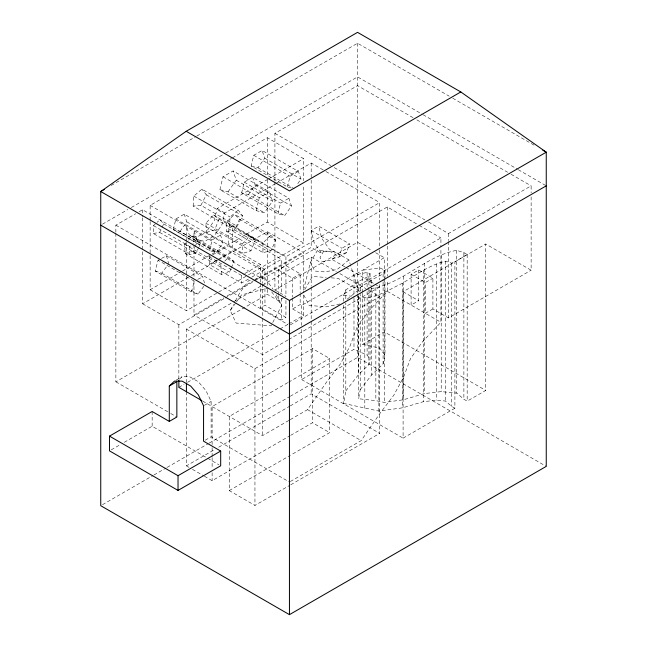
<?xml version="1.0" encoding="UTF-8"?>
<svg xmlns="http://www.w3.org/2000/svg" width="647" height="647" viewBox="0 0 647 647"><rect width="100%" height="100%" fill="white"/><g stroke="black" fill="none" stroke-linecap="round" stroke-linejoin="round"><path stroke-width="0.49" stroke-dasharray="3.23 2.43" d="M198.766 247.405L195.904 253.357L189.579 254.408L153.307 233.47L153.485 225.617L156.348 222.989M189.579 254.408L189.765 246.556L192.628 243.935M193.154 206.102L193.793 196.098L201.929 189.134L238.209 210.073L242.593 215.774L237.166 226.264L229.434 227.048L193.154 206.102L200.893 205.317L237.166 226.264M229.434 227.048L230.073 217.044L238.209 210.073M371.071 288.594C402.79 283.807 425.144 256.115 456.758 250.34L463.883 252.645L467.174 254.546L454.898 261.817L454.898 408.233L451.606 406.332L445.468 401.051L436.361 400.178L423.356 401.69L402.644 407.804L378.867 411.096L343.654 403.404L345.813 390.885L345.813 302.982M531.13 196.89L531.13 270.22L485.735 244.008L485.735 390.432L467.174 401.148L463.883 399.248L456.758 393.109L441.214 391.621L424.416 393.578L403.469 399.765L384.367 402.41L375.85 400.639L358.632 398.746L360.217 389.599L360.217 294.425M345.813 390.885L358.575 374.581L368.895 364.544L370.068 359.117L370.068 289.767M360.217 389.599L371.507 375.163L383.105 363.881L384.981 355.227L384.981 280.143M173.275 229.661L175.863 218.977L184.225 214.149L220.506 235.087L223.094 242.787L216.324 252.379L209.555 250.607L173.275 229.661L180.044 231.432L216.324 252.379M219.891 189.668L223.013 176.76L233.122 170.929L269.403 191.868L272.524 201.168L264.348 212.758L256.163 210.615L219.891 189.668L228.067 191.811L264.348 212.758M267.818 179.332L217.149 208.585L214.214 220.708L206.53 231.586L197.036 237.069L189.353 235.063L186.417 226.329L186.417 241.396M209.555 250.607L212.135 239.924L220.506 235.087M275.379 183.699L224.719 212.952L221.784 225.075L214.1 235.953L204.598 241.436L196.914 239.43L189.353 235.063M241.663 192.855L244.251 182.171L252.621 177.343L288.894 198.289L291.482 205.981L284.712 215.572L277.943 213.801L241.663 192.855L248.44 194.626L284.712 215.572M291.32 187.953L287.446 186.943L251.173 165.996L253.753 155.312L262.124 150.484L298.404 171.423L300.984 179.122L296.472 185.511M256.163 210.615L259.293 197.707L269.403 191.868M277.943 213.801L280.531 203.118L288.894 198.289M287.446 186.943L290.034 176.259L298.404 171.423M303.475 290.18L310.398 262.504L317.37 250.454L334.75 251.748L348.911 259.924L350.1 263.693M203.813 286.314L198.006 294.126L191.447 291.918L155.167 270.98L158.078 260.24L166.441 255.808L202.713 276.754L204.468 282.974M191.447 291.918L194.351 281.186L158.078 260.24M345.142 267.001L331.304 259.01L338.988 257.005L341.923 248.27L349.493 243.903L318.761 226.159L311.191 230.526L314.127 242.649L321.81 253.527L311.191 247.397L254.336 280.224M338.988 257.005L346.557 252.637L349.493 243.903M343.654 301.243L343.654 295.234L345.813 289.848L358.575 281.518L368.895 276.059L370.068 273.689L367.1 272.427L353.982 275.185L353.982 297.224M362.619 292.242L362.619 270.195L379.765 267.923L384.981 270.131L383.105 273.907L371.507 280.038L360.217 287.414L358.632 291.352L362.457 290.503M206.555 232.402L214.707 229.887L219.034 219.123L213.55 214.982L205.843 223.191L206.555 232.402L242.835 253.349L250.987 250.834L255.306 240.069L249.831 235.92L242.124 244.129L242.835 253.349M185.891 242.86L184.597 244.202L185.131 253.535L193.235 251.246L194.731 247.664M195.103 246.774L197.715 240.498L192.377 236.147L188.487 240.174M185.131 253.535L221.411 274.482L229.515 272.193L231.003 268.61M231.383 267.712L233.996 261.445L228.65 257.094L192.377 236.147M226.66 231.634L234.643 229.944L239.511 219.276L234.537 214.367L226.604 222.01L226.66 231.634L262.941 252.581L270.915 250.89L275.784 240.223L270.818 235.314L234.537 214.367M153.307 233.47L159.631 232.41L161.677 228.156M162.082 227.307L163.723 223.902L159.922 219.705L157.059 222.333M199.179 246.547L199.996 244.849L196.203 240.652L193.34 243.272M200.893 205.317L206.312 194.828L201.929 189.134M276.059 294.668L281.809 305.255L271.028 325.813L236.115 323.055L230.219 310.56L233.543 304.389M235.451 300.863L239.73 292.929L248.472 280.838L250.421 280.345M304.777 289.549L312.355 276.447L326.242 277.482M290.228 419.652L307.551 409.648L326.137 382.709L340.201 364.221L349.93 346.258L356.909 327.608L368.839 310.835L387.294 291.336L387.294 280.288M290.317 481.522L361.18 440.615L379.765 413.668L393.829 395.188L403.558 377.217L410.538 358.567L422.467 341.802L440.922 322.295L440.922 247.963M180.044 231.432L186.813 221.84L184.225 214.149M228.067 191.811L236.252 180.222L233.122 170.929M251.173 165.996L257.943 167.767L264.712 158.175L262.124 150.484M248.44 194.626L255.209 185.042L252.621 177.343M230.219 310.56L235.88 302.723M236.446 301.939L241.541 294.886L267.753 288.255M155.167 270.98L161.726 273.188L167.533 265.375M221.411 274.482L220.878 265.149L222.172 263.806M224.76 261.121L228.65 257.094M262.941 252.581L262.876 242.957L270.818 235.314M179.437 379.207L182.017 376.748L189.692 376.764L198.273 381.722L205.948 390.562L211.116 401.447L211.116 436.806L289.444 482.031M348.911 259.924L337.192 269.459L325.093 271.91L314.814 271.044L310.398 262.504M347.083 299.294L358.422 290.074L350.399 264.639M357.12 296.965C373.634 300.677 388.443 289.727 402.644 283.143C416.247 274.684 429.64 265.003 445.468 261.186L451.606 263.167L454.898 261.817M111.227 185.471L195.96 136.549M196.834 136.048L357.556 43.252L449.285 96.209M102.493 224.161L127.823 209.531M131.317 207.517L224.784 153.549M225.657 153.048L357.556 76.896L422.208 114.22M115.87 232.241L115.87 225.164L135.684 213.728M139.129 211.739L142.575 209.749L262.52 278.994L387.294 206.959L418.431 224.938M150.136 220.449L150.136 205.382L231.489 158.418M232.362 157.908L267.348 137.714L303.629 158.661L303.629 180.756M274.918 180.845L274.918 133.347L357.556 85.63L413.376 117.859M268.691 178.831L303.629 158.661M276.253 183.198L311.191 163.028L325.069 171.034M260.482 282.052L260.482 264.477L228.229 245.852L228.229 228.585L232.702 226.005L232.702 250.923L264.955 269.54L264.955 284.437M150.136 255.605L150.136 289.759L181.564 271.611M182.438 271.109L211.245 254.481M212.119 253.98L267.348 222.083L303.629 243.029L303.629 184.775M248.424 279.083L241.533 283.062L209.28 264.437L209.28 256.794L211.868 255.306M212.726 254.805L228.229 245.852M209.28 264.437L217.958 259.431M218.823 258.929L232.702 250.923M142.575 217.756L142.575 303.775L187.945 277.579M191.439 275.565L217.61 260.45M218.484 259.948L267.348 231.739L303.629 252.686L303.629 290.058M209.28 256.794L241.533 275.42L244.121 273.924M244.978 273.43L260.482 264.477M150.136 289.759L186.417 310.706L217.845 292.557M218.718 292.056L247.518 275.428M248.391 274.918L303.629 243.029M150.136 205.382L262.52 270.26L281.469 259.318L281.469 294.126M213.55 214.982L285.934 256.746L379.724 202.592L379.724 248.796M251.869 277.094L264.955 269.54M193.979 280.919L193.979 315.073L223.725 297.903M227.218 295.881L253.462 280.725M142.575 303.775L178.855 324.721L224.226 298.526M225.099 298.024L253.891 281.396M254.764 280.895L303.629 252.686M278.372 294.781L278.372 269.993L285.934 265.626L300.168 273.843L300.168 292.679M186.417 382.62L186.417 329.088L232.661 302.392M233.535 301.89L261.461 285.764M262.326 285.262L311.191 257.053L336.351 271.578M278.372 269.993L292.606 278.21L300.168 273.843M115.87 233.252L115.87 381.819L267.348 294.361L278.372 300.726L284.251 297.329M274.918 181.856L274.918 289.993L357.556 242.285L372.203 250.737M260.482 283.046L260.482 307.867L264.955 305.287L285.934 317.402L285.934 300.499M292.606 298.041L292.606 308.942L300.168 304.575L301.623 305.416L384.261 257.7L384.261 277.741M176.138 380.145L182.017 376.748M260.482 307.867L281.469 319.982L285.934 317.402M178.855 387.343L184.088 384.326M187.581 382.312L279.197 329.412M280.07 328.911L287.923 324.373M288.797 323.872L303.629 315.307L303.629 291.069M290.317 324.875L440.922 237.918L440.922 246.96M428.427 221.97L448.484 233.551L531.13 185.843L531.13 192.871M287.883 339.99L262.52 354.637L193.979 315.073M288.756 339.489L379.724 286.969L375.406 284.47M418.674 269.977L418.674 300.718L411.104 305.085L411.104 274.344L418.674 269.977L432.908 278.202L432.908 308.934L448.484 317.928L531.13 270.22M111.235 449.851L120.811 444.319M124.289 442.305L152.15 426.227L206.805 457.777M186.417 329.088L254.95 368.661L288.109 349.517M288.983 349.008L379.724 296.617L366.712 289.104M204.395 405.329L211.116 401.447M454.898 408.233L403.097 438.14L403.097 291.724L485.735 244.008M411.104 274.344L425.346 282.569L432.908 278.202M289.807 361.697L212.119 406.551L212.119 446.632M290.681 361.196L312.509 348.596L329.638 358.487L329.638 432.633L290.357 455.31M287.737 382.676L229.248 416.442L229.248 490.588L254.95 505.428L289.856 485.274M288.611 382.175L329.638 358.487M301.623 329.46L301.623 379.563L353.982 349.331L367.1 355.057L370.068 359.117M362.619 293.245L362.619 344.341L384.261 331.846L485.735 390.432M205.228 440.203L211.116 436.806M432.908 308.934L425.346 313.302L425.346 282.569M102.493 504.692L153.153 475.448M154.026 474.938L166.255 467.878M167.128 467.377L208.188 443.672M209.062 443.171L289.419 396.773M290.293 396.263L357.556 357.435L546.254 466.382M186.417 391.71L186.417 465.856L215.208 449.236M218.702 447.214L289.379 406.413M290.252 405.912L311.191 393.821L379.724 433.385L379.724 283.952M202.697 401.108L262.52 435.649L289.363 420.146M204.412 476.241L212.119 480.697L289.807 435.843M290.681 435.334L312.509 422.734L329.638 432.633M229.248 490.588L289.484 455.812M290.729 484.773L379.724 433.385M197.699 279.407L202.713 276.754M346.557 252.637L338.874 254.643L329.372 249.16L321.688 238.282L318.761 226.159M255.306 279.108L264.089 276.884L273.18 289.371M339.918 303.977L325.813 306.832L309.161 305.424L303.217 293.924M331.207 277.846L338.146 278.364L358.422 290.074M343.654 295.234L351.345 296.221M362.619 344.341L379.765 348.102L384.981 355.227M452.779 98.223L534.026 145.13M423.081 114.721L517.43 169.199M518.304 169.7L546.254 185.843M416.87 119.873L507.58 172.248M511.065 174.261L531.13 185.843M274.918 133.347L330.738 165.575M334.224 167.589L424.933 219.956M325.942 171.536L379.724 202.592M419.296 225.439L440.922 237.918M264.712 158.175L300.984 179.122M253.753 155.312L290.034 176.259M257.943 167.767L294.215 188.706M375.648 252.726L384.261 257.7M255.209 185.042L291.482 205.981M244.251 182.171L280.531 203.118M236.252 180.222L272.524 201.168M223.013 176.76L259.293 197.707M311.191 230.526L341.923 248.27M403.097 291.724L418.674 300.718M346.008 267.502L374.54 283.968M387.294 291.336L440.922 322.295M206.312 194.828L242.593 215.774M339.821 273.584L365.846 288.602M239.511 219.276L275.784 240.223M217.149 208.585L224.719 212.952M193.793 196.098L230.073 217.044M226.604 222.01L262.876 242.957M246.159 234.319L282.44 255.266M219.034 219.123L255.306 240.069M234.643 229.944L270.915 250.89M228.229 228.585L281.469 259.318M205.843 223.191L242.124 244.129M214.707 229.887L250.987 250.834M186.813 221.84L223.094 242.787M175.863 218.977L212.135 239.924M197.715 240.498L233.996 261.445M163.723 223.902L199.996 244.849M274.918 289.993L285.934 296.358M153.485 225.617L189.765 246.556M184.597 244.202L220.878 265.149M193.235 251.246L229.515 272.193M292.606 308.942L303.629 315.307M159.631 232.41L195.904 253.357M115.87 225.164L287.697 324.365M161.726 273.188L198.006 294.126M301.623 379.563L403.097 438.14M307.551 409.648L361.18 440.615M115.87 381.819L169.878 412.996M170.751 413.506L176.849 417.024M207.671 458.278L218.953 464.789M186.417 465.856L188.989 467.344M192.418 469.318L203.554 475.747M271.7 291.934L281.809 305.255M196.914 239.43L193.979 230.696L193.979 243.749M166.441 255.808L168.697 263.806M467.174 254.546L467.174 401.148M463.883 252.645L463.883 399.248M456.758 250.34L456.758 393.109M451.606 263.167L451.606 406.332M448.484 233.551L448.484 240.587M448.484 241.59L448.484 317.928M445.468 261.186L445.468 401.051M441.214 255.08L441.214 391.621M436.361 263.96L436.361 400.178M424.416 263.119L424.416 393.578M423.356 270.187L423.356 401.69M403.469 276.229L403.469 399.765M402.644 283.143L402.644 407.804M387.294 206.959L387.294 245.132M387.294 246.135L387.294 276.269M384.981 270.131L384.981 279.14M384.261 278.744L384.367 402.41M383.105 273.907L383.105 280.903M383.105 281.906L383.105 363.881M379.724 249.799L379.765 279.949M378.867 294.959L378.867 411.096M375.85 287.535L375.85 400.639M371.507 280.038L371.507 287.05M371.507 288.044L371.507 375.163M370.068 273.689L370.068 285.748M368.895 276.059L368.895 288.125M368.895 289.128L368.895 364.544M367.1 272.427L367.1 287.543M367.1 291.579L367.1 355.057M364.811 297.96L364.811 408.184M360.217 287.414L360.217 293.423M358.632 296.366L358.632 398.746M358.575 281.518L358.575 291.522M358.575 295.525L358.575 374.581M357.556 43.252L357.556 149.554M357.556 150.565L357.556 258.541M357.556 262.577L357.556 292.848M357.556 293.859L357.556 357.435M353.982 298.227L353.982 349.331M345.813 289.848L345.813 301.971M343.654 305.247L343.654 403.404M312.509 348.596L312.509 422.734M311.191 163.028L311.191 179.146M311.191 180.149L311.191 247.397M311.191 257.053L311.191 286.217M311.191 287.219L311.191 320.411M311.191 321.413L311.191 393.821M301.623 305.416L301.623 325.457M300.168 293.673L300.168 304.575M292.606 278.21L292.606 297.046M285.934 256.746L285.934 296.52M281.469 298.105L281.469 319.982M278.372 295.768L278.372 300.726M267.348 137.714L267.348 175.879M267.348 179.898L267.348 222.083M267.348 231.739L267.348 285.27M267.348 289.314L267.348 294.361M264.955 288.408L264.955 305.287M262.52 270.26L262.52 283.321M262.52 284.049L262.52 317.475M262.52 318.413L262.52 435.649M254.95 368.661L254.95 505.428M241.533 275.42L241.533 283.062M212.119 447.635L212.119 456.653M212.119 457.647L212.119 468.671M212.119 472.682L212.119 480.697M193.979 244.76L193.979 276.9M186.417 242.399L186.417 310.706M178.855 324.721L178.855 379.263M152.15 411.5L152.15 426.227M150.136 221.452L150.136 254.603M142.575 209.749L142.575 216.753M323.662 251.198L319.99 257.538L321.907 261.251L324.187 261.445L331.426 259.981L336.99 255.452L330.488 251.699L323.662 251.198"/><path stroke-width="0.97" d="M169.288 386.033L174.455 381.115L182.13 381.14L190.703 386.089L198.378 394.929L203.554 405.815L203.554 441.173L220.684 451.064L220.684 465.791L178.03 490.418L109.489 450.854L109.489 436.127L152.15 411.5L169.288 421.391L176.849 417.024L176.849 381.665L169.288 386.033L169.288 421.391M186.19 131.284L100.746 191.52L100.746 505.703L289.444 614.65L546.254 466.382L546.254 152.191L460.81 91.963L357.556 32.35L186.19 131.284L289.444 190.897L460.81 91.963M104.24 189.498L100.746 191.52L289.444 300.467L546.254 152.191L542.76 150.177M546.254 185.843L289.444 334.111L100.746 225.164M109.489 436.127L178.03 475.699L220.684 451.064M201.84 400.614L178.855 387.343L178.855 380.274M289.444 300.467L289.444 614.65M186.417 383.631L186.417 391.71M178.03 475.699L178.03 490.418"/></g></svg>
